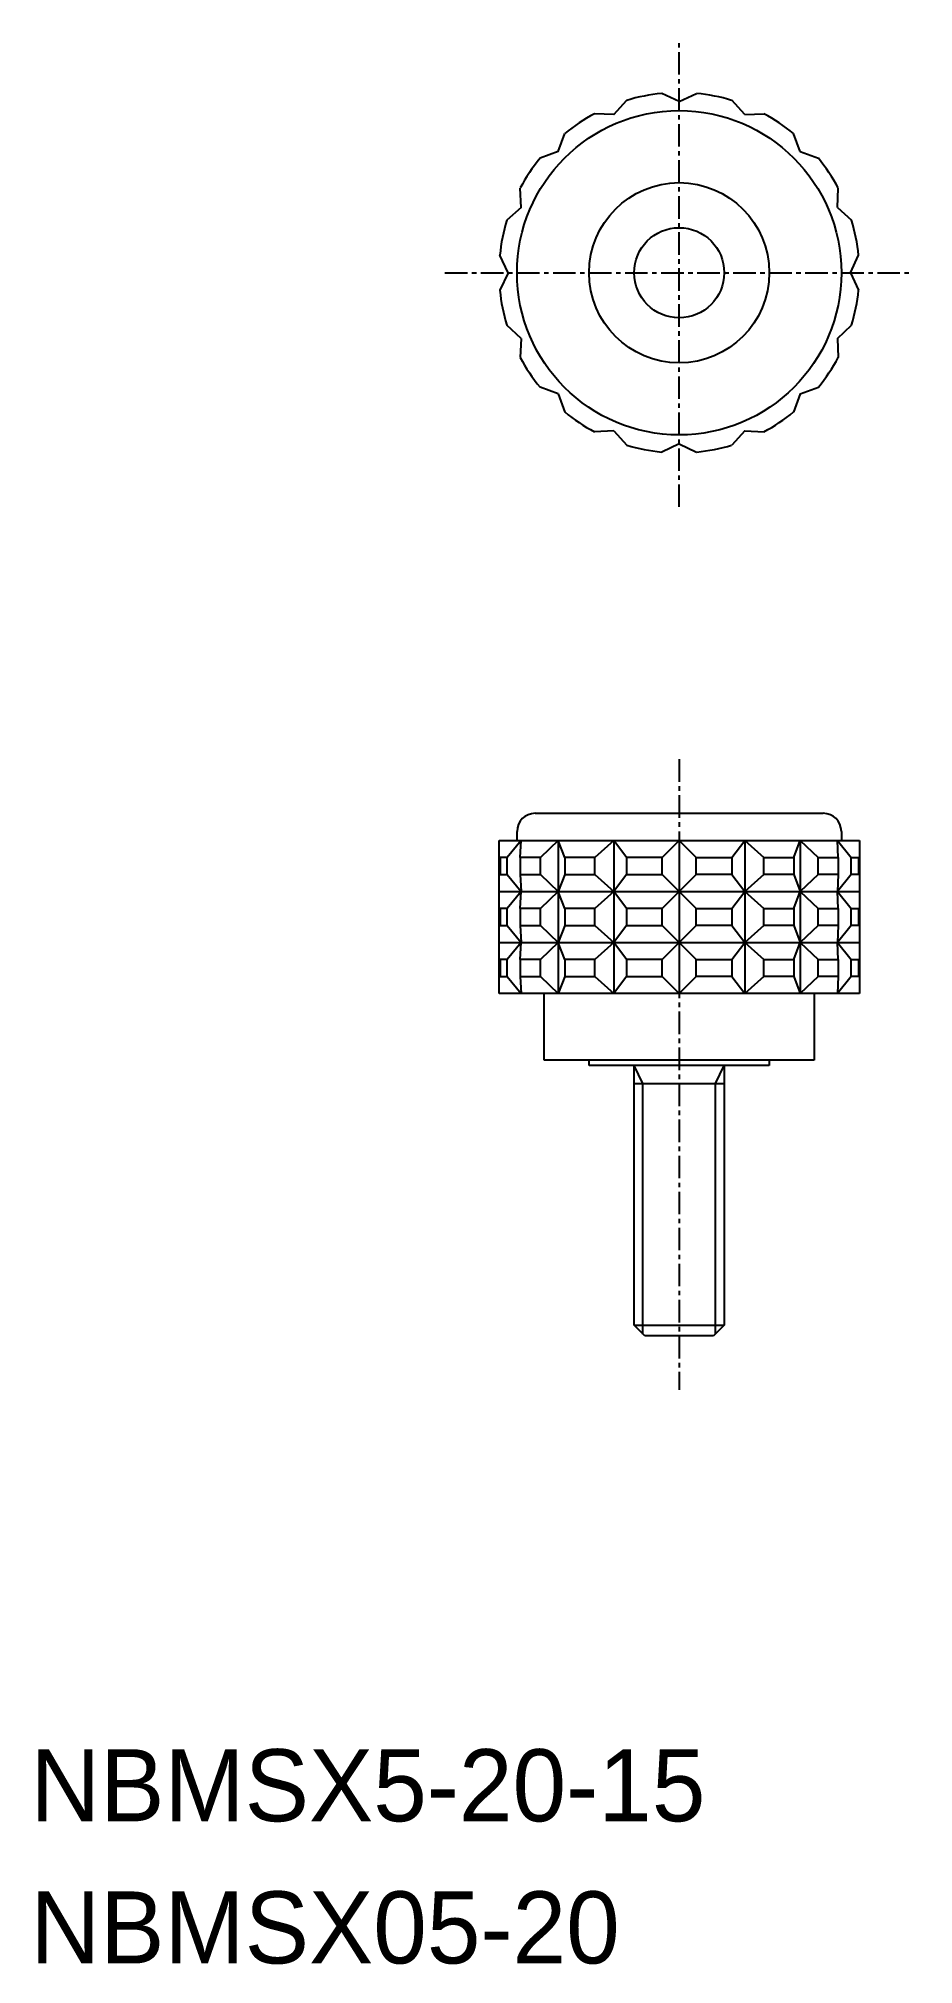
# Model space of a CAD drawing. Extents: x -13874 to -13825, y -5 to 102.
import ezdxf

# ---------------------------------------------------------------- set-up
doc = ezdxf.new("R2010")
doc.units = 0
doc.linetypes.add('CENTER', pattern=[2, 1.25, -0.25, 0.25, -0.25])
doc.layers.get('0').update_dxf_attribs({"linetype": 'CONTINUOUS'})
doc.layers.add('CENTER', color=1, linetype='CENTER')

msp = doc.modelspace()

# ---------------------------------------------------------------- linework, layer by layer
at = {"color": 7, "linetype": 'CONTINUOUS'}
for p, q in [((-13841.59, 97.88), (-13840.87, 98.67)), ((-13837.96, 98.6), (-13838.93, 99.05)), ((-13837.96, 98.6), (-13836.99, 99.05)), ((-13834.32, 97.88), (-13835.04, 98.67)), ((-13841.59, 97.88), (-13842.66, 97.92)), ((-13834.32, 97.88), (-13833.25, 97.92)), ((-13844.67, 95.82), (-13844.31, 96.82)), ((-13831.24, 95.82), (-13831.61, 96.82)), ((-13844.67, 95.82), (-13845.68, 95.45)), ((-13831.24, 95.82), (-13830.23, 95.45)), ((-13846.73, 92.73), (-13846.78, 93.8)), ((-13829.18, 92.73), (-13829.13, 93.8)), ((-13846.73, 92.73), (-13847.52, 92.01)), ((-13829.18, 92.73), (-13828.39, 92.01)), ((-13847.46, 89.1), (-13847.91, 90.07)), ((-13828.46, 89.1), (-13828, 90.07)), ((-13847.46, 89.1), (-13847.91, 88.13)), ((-13828.46, 89.1), (-13828, 88.13)), ((-13846.73, 85.46), (-13847.52, 86.19)), ((-13829.18, 85.46), (-13828.39, 86.19)), ((-13846.73, 85.46), (-13846.78, 84.39)), ((-13829.18, 85.46), (-13829.13, 84.39)), ((-13844.67, 82.38), (-13845.68, 82.75)), ((-13844.67, 82.38), (-13844.31, 81.37)), ((-13831.24, 82.38), (-13831.61, 81.37)), ((-13831.24, 82.38), (-13830.23, 82.75)), ((-13841.59, 80.32), (-13842.66, 80.28)), ((-13841.59, 80.32), (-13840.87, 79.53)), ((-13834.32, 80.32), (-13835.04, 79.53)), ((-13834.32, 80.32), (-13833.25, 80.28)), ((-13837.96, 79.6), (-13838.93, 79.15)), ((-13837.96, 79.6), (-13836.99, 79.15)), ((-13845.96, 59.1), (-13829.96, 59.1)), ((-13846.96, 57.6), (-13846.96, 58.1)), ((-13828.96, 58.1), (-13828.96, 57.6)), ((-13847.96, 57.6), (-13827.96, 57.6)), ((-13847.96, 49.1), (-13847.96, 57.6)), ((-13846.73, 57.6), (-13847.51, 56.65)), ((-13846.78, 56.65), (-13846.73, 57.6)), ((-13844.67, 57.6), (-13845.66, 56.65)), ((-13844.31, 56.65), (-13844.67, 57.6)), ((-13844.67, 57.6), (-13844.67, 49.1)), ((-13841.59, 57.6), (-13842.64, 56.65)), ((-13840.88, 56.65), (-13841.59, 57.6)), ((-13841.59, 57.6), (-13841.59, 49.1)), ((-13838.91, 56.65), (-13837.96, 57.6)), ((-13837.96, 57.6), (-13837.96, 49.1)), ((-13837.01, 56.65), (-13837.96, 57.6)), ((-13835.03, 56.65), (-13834.32, 57.6)), ((-13834.32, 57.6), (-13834.32, 49.1)), ((-13834.32, 57.6), (-13833.27, 56.65)), ((-13831.6, 56.65), (-13831.24, 57.6)), ((-13831.24, 57.6), (-13831.24, 49.1)), ((-13831.24, 57.6), (-13830.25, 56.65)), ((-13829.13, 56.65), (-13829.18, 57.6)), ((-13829.18, 57.6), (-13828.41, 56.65)), ((-13827.96, 57.6), (-13827.96, 49.1)), ((-13847.51, 55.71), (-13846.73, 54.77)), ((-13846.78, 55.71), (-13846.73, 54.77)), ((-13845.66, 55.71), (-13844.67, 54.77)), ((-13844.31, 55.71), (-13844.67, 54.77)), ((-13842.64, 55.71), (-13841.59, 54.77)), ((-13840.88, 55.71), (-13841.59, 54.77)), ((-13838.91, 55.71), (-13837.96, 54.77)), ((-13837.01, 55.71), (-13837.96, 54.77)), ((-13835.03, 55.71), (-13834.32, 54.77)), ((-13833.27, 55.71), (-13834.32, 54.77)), ((-13831.6, 55.71), (-13831.24, 54.77)), ((-13830.25, 55.71), (-13831.24, 54.77)), ((-13829.13, 55.71), (-13829.18, 54.77)), ((-13828.41, 55.71), (-13829.18, 54.77)), ((-13847.96, 54.77), (-13827.96, 54.77)), ((-13846.73, 54.77), (-13847.51, 53.82)), ((-13846.78, 53.82), (-13846.73, 54.77)), ((-13844.67, 54.77), (-13845.66, 53.82)), ((-13844.31, 53.82), (-13844.67, 54.77)), ((-13841.59, 54.77), (-13842.64, 53.82)), ((-13840.88, 53.82), (-13841.59, 54.77)), ((-13838.91, 53.82), (-13837.96, 54.77)), ((-13837.01, 53.82), (-13837.96, 54.77)), ((-13835.03, 53.82), (-13834.32, 54.77)), ((-13834.32, 54.77), (-13833.27, 53.82)), ((-13831.6, 53.82), (-13831.24, 54.77)), ((-13831.24, 54.77), (-13830.25, 53.82)), ((-13829.18, 54.77), (-13828.41, 53.82)), ((-13829.13, 53.82), (-13829.18, 54.77)), ((-13847.51, 52.88), (-13846.73, 51.93)), ((-13846.78, 52.88), (-13846.73, 51.93)), ((-13845.66, 52.88), (-13844.67, 51.93)), ((-13844.31, 52.88), (-13844.67, 51.93)), ((-13842.64, 52.88), (-13841.59, 51.93)), ((-13840.88, 52.88), (-13841.59, 51.93)), ((-13838.91, 52.88), (-13837.96, 51.93)), ((-13837.01, 52.88), (-13837.96, 51.93)), ((-13835.03, 52.88), (-13834.32, 51.93)), ((-13833.27, 52.88), (-13834.32, 51.93)), ((-13831.6, 52.88), (-13831.24, 51.93)), ((-13830.25, 52.88), (-13831.24, 51.93)), ((-13828.41, 52.88), (-13829.18, 51.93)), ((-13829.13, 52.88), (-13829.18, 51.93)), ((-13847.96, 51.93), (-13827.96, 51.93)), ((-13846.73, 51.93), (-13847.51, 50.99)), ((-13846.78, 50.99), (-13846.73, 51.93)), ((-13844.67, 51.93), (-13845.66, 50.99)), ((-13844.31, 50.99), (-13844.67, 51.93)), ((-13841.59, 51.93), (-13842.64, 50.99)), ((-13840.88, 50.99), (-13841.59, 51.93)), ((-13838.91, 50.99), (-13837.96, 51.93)), ((-13837.01, 50.99), (-13837.96, 51.93)), ((-13835.03, 50.99), (-13834.32, 51.93)), ((-13834.32, 51.93), (-13833.27, 50.99)), ((-13831.6, 50.99), (-13831.24, 51.93)), ((-13831.24, 51.93), (-13830.25, 50.99)), ((-13829.18, 51.93), (-13828.41, 50.99)), ((-13829.13, 50.99), (-13829.18, 51.93)), ((-13847.51, 50.04), (-13846.73, 49.1)), ((-13846.78, 50.04), (-13846.73, 49.1)), ((-13845.66, 50.04), (-13844.67, 49.1)), ((-13844.31, 50.04), (-13844.67, 49.1)), ((-13842.64, 50.04), (-13841.59, 49.1)), ((-13840.88, 50.04), (-13841.59, 49.1)), ((-13838.91, 50.04), (-13837.96, 49.1)), ((-13837.01, 50.04), (-13837.96, 49.1)), ((-13835.03, 50.04), (-13834.32, 49.1)), ((-13833.27, 50.04), (-13834.32, 49.1)), ((-13831.6, 50.04), (-13831.24, 49.1)), ((-13830.25, 50.04), (-13831.24, 49.1)), ((-13828.41, 50.04), (-13829.18, 49.1)), ((-13829.13, 50.04), (-13829.18, 49.1)), ((-13827.96, 49.1), (-13847.96, 49.1)), ((-13847.96, 49.1), (-13847.96, 49.1)), ((-13845.46, 45.4), (-13845.46, 49.1)), ((-13830.46, 49.1), (-13830.46, 45.4)), ((-13842.96, 45.4), (-13845.46, 45.4)), ((-13842.96, 45.1), (-13842.96, 45.4)), ((-13832.96, 45.4), (-13842.96, 45.4)), ((-13832.96, 45.1), (-13842.96, 45.1)), ((-13840.46, 30.69), (-13840.46, 45.1)), ((-13835.46, 45.1), (-13835.46, 30.69)), ((-13832.96, 45.4), (-13832.96, 45.1)), ((-13830.46, 45.4), (-13832.96, 45.4)), ((-13840.46, 44.1), (-13835.46, 44.1)), ((-13839.87, 30.1), (-13840.46, 30.69)), ((-13840.46, 30.69), (-13835.46, 30.69)), ((-13836.05, 30.1), (-13839.87, 30.1)), ((-13835.46, 30.69), (-13836.05, 30.1))]:
    msp.add_line(p, q, dxfattribs=at)
at = {"color": 3}
for p, q in [((-13839.97, 44.1), (-13840.46, 45.1)), ((-13835.95, 44.1), (-13835.46, 45.1)), ((-13839.97, 30.2), (-13839.97, 44.1)), ((-13835.95, 30.2), (-13835.95, 44.1))]:
    msp.add_line(p, q, dxfattribs=at)
at = {"color": 7, "linetype": 'CONTINUOUS'}
for points in [[(-13847.51, 56.65), (-13847.9, 56.65), (-13847.9, 55.71), (-13847.51, 55.71)], [(-13845.66, 56.65), (-13846.78, 56.65), (-13846.78, 55.71), (-13845.66, 55.71)], [(-13842.64, 56.65), (-13844.31, 56.65), (-13844.31, 55.71), (-13842.64, 55.71)], [(-13838.91, 56.65), (-13840.88, 56.65), (-13840.88, 55.71), (-13838.91, 55.71)], [(-13837.01, 56.65), (-13835.03, 56.65), (-13835.03, 55.71), (-13837.01, 55.71)], [(-13833.27, 56.65), (-13831.6, 56.65), (-13831.6, 55.71), (-13833.27, 55.71)], [(-13830.25, 56.65), (-13829.13, 56.65), (-13829.13, 55.71), (-13830.25, 55.71)], [(-13828.41, 56.65), (-13828.01, 56.65), (-13828.01, 55.71), (-13828.41, 55.71)], [(-13847.51, 53.82), (-13847.9, 53.82), (-13847.9, 52.88), (-13847.51, 52.88)], [(-13845.66, 53.82), (-13846.78, 53.82), (-13846.78, 52.88), (-13845.66, 52.88)], [(-13842.64, 53.82), (-13844.31, 53.82), (-13844.31, 52.88), (-13842.64, 52.88)], [(-13838.91, 53.82), (-13840.88, 53.82), (-13840.88, 52.88), (-13838.91, 52.88)], [(-13837.01, 53.82), (-13835.03, 53.82), (-13835.03, 52.88), (-13837.01, 52.88)], [(-13833.27, 53.82), (-13831.6, 53.82), (-13831.6, 52.88), (-13833.27, 52.88)], [(-13830.25, 53.82), (-13829.13, 53.82), (-13829.13, 52.88), (-13830.25, 52.88)], [(-13828.41, 53.82), (-13828.01, 53.82), (-13828.01, 52.88), (-13828.41, 52.88)], [(-13847.51, 50.99), (-13847.9, 50.99), (-13847.9, 50.04), (-13847.51, 50.04)], [(-13845.66, 50.99), (-13846.78, 50.99), (-13846.78, 50.04), (-13845.66, 50.04)], [(-13842.64, 50.99), (-13844.31, 50.99), (-13844.31, 50.04), (-13842.64, 50.04)], [(-13838.91, 50.99), (-13840.88, 50.99), (-13840.88, 50.04), (-13838.91, 50.04)], [(-13837.01, 50.99), (-13835.03, 50.99), (-13835.03, 50.04), (-13837.01, 50.04)], [(-13833.27, 50.99), (-13831.6, 50.99), (-13831.6, 50.04), (-13833.27, 50.04)], [(-13830.25, 50.99), (-13829.13, 50.99), (-13829.13, 50.04), (-13830.25, 50.04)], [(-13828.41, 50.99), (-13828.01, 50.99), (-13828.01, 50.04), (-13828.41, 50.04)]]:
    msp.add_lwpolyline(points, close=True, dxfattribs=at)
for radius in [9, 5, 2.5]:
    msp.add_circle((-13837.96, 89.1), radius, dxfattribs=at)
for centre, radius, start, end in [((-13837.96, 89.1), 10, 95.5718, 106.9282), ((-13837.96, 89.1), 10, 73.0718, 84.4282), ((-13837.96, 89.1), 10, 118.0718, 129.4282), ((-13837.96, 89.1), 10, 50.5718, 61.9282), ((-13837.96, 89.1), 10, 140.5718, 151.9282), ((-13837.96, 89.1), 10, 28.0718, 39.4282), ((-13837.96, 89.1), 10, 163.0718, 174.4282), ((-13837.96, 89.1), 10, 5.5718, 16.9282), ((-13837.96, 89.1), 10, 185.5718, 196.9282), ((-13837.96, 89.1), 10, 343.0718, 354.4282), ((-13837.96, 89.1), 10, 208.0718, 219.4282), ((-13837.96, 89.1), 10, 320.5718, 331.9282), ((-13837.96, 89.1), 10, 230.5718, 241.9282), ((-13837.96, 89.1), 10, 298.0718, 309.4282), ((-13837.96, 89.1), 10, 253.0718, 264.4282), ((-13837.96, 89.1), 10, 275.5718, 286.9282), ((-13845.96, 58.1), 1, 90, 180), ((-13829.96, 58.1), 1, 0, 90)]:
    msp.add_arc(centre, radius, start, end, dxfattribs=at)
at = {"layer": 'CENTER', "color": 1, "linetype": 'CENTER'}
for p, q in [((-13837.96, 76.1), (-13837.96, 102.1)), ((-13850.96, 89.1), (-13824.96, 89.1)), ((-13837.96, 62.1), (-13837.96, 27.1))]:
    msp.add_line(p, q, dxfattribs=at)

# ---------------------------------------------------------------- texts
at = {"color": 7, "linetype": 'CONTINUOUS'}
for s, p in [('NBMSX5-20-15', (-13873.96, 3.16)), ('NBMSX05-20', (-13873.96, -4.73))]:
    msp.add_text(s, height=4, dxfattribs=at).set_placement(p)

doc.saveas('drawing.dxf')
